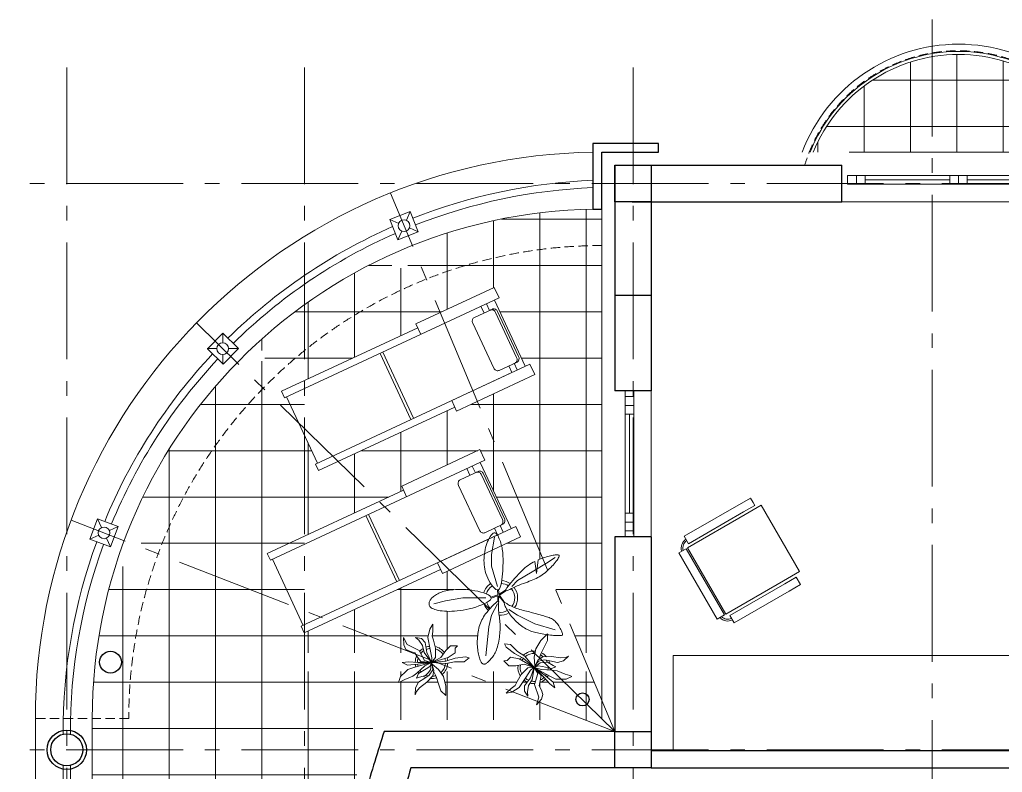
# Model space of a CAD drawing. Header units: millimetres. Extents: x -133165 to 20117, y 15722 to 63536.
# Drawn here: x -89566 to -82833, y 32415 to 37573 of the extents above; entities that cross this region are included whole.
import ezdxf

# ---------------------------------------------------------------- set-up
doc = ezdxf.new("R2010")
doc.units = ezdxf.units.MM
for name, pattern in [('GOST2.303 5', [24, 20, -1.5, 1, -1.5]), ('GOST2.303 6', [12, 8, -1.5, 1, -1.5]), ('HIDDEN', [9.525, 6.35, -3.175])]:
    doc.linetypes.add(name, pattern=pattern)
doc.layers.get('0').update_dxf_attribs({"lineweight": 15})
for name, color, linetype, lineweight in [('axis', 7, 'GOST2.303 5', 9), ('columns', 170, 'Continuous', 30), ('Furniture', 28, 'Continuous', 9), ('hatch', 8, 'Continuous', 5), ('v', 140, 'Continuous', 20), ('wall', 5, 'Continuous', 60)]:
    doc.layers.add(name, color=color, linetype=linetype, lineweight=lineweight)
for name, color, linetype in [('cornice', 251, 'Continuous'), ('hidden', 9, 'HIDDEN'), ('windows', 8, 'Continuous')]:
    doc.layers.add(name, color=color, linetype=linetype)
doc.styles.add('ATTR', font='romans.shx', dxfattribs={"width": 0.8, "height": 0.470416})
pattern_1 = [(0, (161012.64, 171779.28), (0, 317.5), []), (90, (161012.64, 171779.28), (-317.5, 2e-14), [])]

# ---------------------------------------------------------------- blocks, each defined once
blk = doc.blocks.new('okna-150')
at = {"layer": 'v', "ltscale": 100}
for p, q in [((-10, 60), (1510, 60)), ((-10, 0), (-10, 60)), ((-10, 0), (1510, 0)), ((50, 0), (50, 60)), ((110, 0), (110, 60)), ((110, 30), (690, 30)), ((690, 0), (690, 60)), ((750, 0), (750, 60)), ((810, 0), (810, 60)), ((810, 30), (1390, 30)), ((1390, 0), (1390, 60)), ((1450, 0), (1450, 60)), ((1510, 0), (1510, 60))]:
    blk.add_line(p, q, dxfattribs=at)
blk = doc.blocks.new('karniz-450mm')
at = {"layer": 'cornice', "ltscale": 50}
for p, q in [((0, 390), (-60, 390)), ((-60, 390), (-60, -60)), ((0, 0), (0, 390)), ((390, 0), (0, 0)), ((390, -60), (390, 0)), ((-60, -60), (390, -60))]:
    blk.add_line(p, q, dxfattribs=at)
blk = doc.blocks.new('Plant 2')
for p, q in [((-0.98, 9.39), (-1.42, 6.75)), ((-1.42, 6.75), (-1.42, 4.99)), ((8.26, 6.31), (6.94, 5.43)), ((-1.42, 4.99), (-0.54, 1.91)), ((6.94, 5.43), (4.74, 4.11)), ((4.74, 4.11), (2.54, 2.79)), ((2.54, 2.79), (1.66, 1.91)), ((-8.46, -0.29), (-5.82, 0.15)), ((-5.82, 0.15), (-2.3, 0.15)), ((-1.52, 0.24), (-0.49, 0.61)), ((-1.49, 0.11), (-0.47, 0.45)), ((-0.49, 0.59), (-0.51, 1.38)), ((-0.47, 0.45), (-0.49, -0.34)), ((-0.28, 0.69), (-0.38, 1.4)), ((-0.38, -0.36), (-0.34, 0.47)), ((-0.34, 0.47), (0.48, -0.55)), ((0.71, 1.31), (-0.28, 0.71)), ((-0.21, 0.55), (0.75, 1.23)), ((0.56, -0.53), (-0.21, 0.57)), ((-10.22, -0.73), (-8.46, -0.29)), ((-0.54, -0.73), (-1.42, -2.49)), ((-1.42, -2.49), (-1.86, -4.25)), ((1.22, -1.61), (2.54, -2.49)), ((2.54, -2.49), (5.18, -3.81)), ((-1.86, -4.25), (-2.3, -8.65)), ((5.18, -3.81), (8.26, -4.69))]:
    blk.add_line(p, q)
for points in [[(-2, 3.16), (-2.16, 3.51), (-2.28, 3.86), (-2.38, 4.21), (-2.46, 4.54), (-2.52, 4.88), (-2.56, 5.21), (-2.58, 5.54), (-2.59, 5.87), (-2.58, 6.2), (-2.56, 6.53), (-2.53, 6.86), (-2.48, 7.18), (-2.42, 7.51), (-2.34, 7.82), (-2.25, 8.13), (-2.15, 8.44), (-2.03, 8.74), (-1.91, 9.02), (-1.77, 9.29), (-1.63, 9.52), (-1.48, 9.72), (-1.34, 9.88), (-1.19, 10), (-1.05, 10.05), (-0.92, 10.05), (-0.79, 9.99), (-0.67, 9.89), (-0.56, 9.75), (-0.45, 9.58), (-0.35, 9.38), (-0.26, 9.17), (-0.17, 8.95), (-0.09, 8.73), (-0.02, 8.51), (0.05, 8.29), (0.1, 8.05), (0.16, 7.82), (0.2, 7.57), (0.24, 7.32), (0.27, 7.05), (0.29, 6.76), (0.31, 6.47), (0.32, 6.15), (0.32, 5.82), (0.32, 5.46), (0.31, 5.09), (0.29, 4.69), (0.27, 4.26), (0.24, 3.81), (0.2, 3.35), (0.14, 2.9), (0.08, 2.47), (-0.01, 2.09), (-0.11, 1.77), (-0.24, 1.54), (-0.39, 1.4), (-0.57, 1.37), (-0.77, 1.45), (-0.98, 1.61), (-1.2, 1.84), (-1.42, 2.13), (-1.63, 2.45), (-1.83, 2.8), (-2, 3.16)], [(2.4, 3.45), (2.66, 3.75), (2.92, 4.02), (3.17, 4.27), (3.41, 4.51), (3.65, 4.73), (3.89, 4.93), (4.13, 5.11), (4.38, 5.29), (4.63, 5.44), (4.88, 5.59), (5.14, 5.72), (5.4, 3.85), (5.66, 5.96), (5.92, 6.06), (6.18, 6.15), (6.43, 6.24), (6.67, 6.32), (6.91, 6.39), (7.14, 6.46), (7.35, 6.52), (7.56, 6.57), (7.76, 6.61), (7.94, 6.65), (8.12, 6.68), (8.27, 6.7), (8.42, 6.72), (8.54, 6.72), (8.65, 6.72), (8.73, 6.7), (8.8, 6.66), (8.84, 6.61), (8.85, 6.53), (8.84, 6.44), (8.8, 6.33), (8.73, 6.2), (8.65, 6.06), (8.54, 5.9), (8.42, 5.73), (8.27, 5.55), (8.12, 5.36), (7.94, 5.16), (7.76, 4.96), (7.57, 4.76), (7.36, 4.56), (7.15, 4.37), (6.94, 4.17), (6.72, 3.99), (6.5, 3.82), (6.28, 3.66), (6.06, 3.52), (5.83, 3.38), (5.6, 3.25), (5.37, 3.13), (5.12, 3.02), (4.86, 2.9), (4.6, 2.79), (4.31, 2.68), (4.02, 2.57), (3.72, 2.46), (3.41, 2.34), (3.1, 2.23), (2.79, 2.1), (2.48, 1.97), (2.18, 1.84), (1.88, 1.7), (1.6, 1.56), (1.34, 1.44), (1.11, 1.34), (0.93, 1.26), (0.79, 1.23), (0.72, 1.25), (0.71, 1.33), (0.77, 1.47), (0.9, 1.67), (1.08, 1.92), (1.3, 2.2), (1.56, 2.5), (1.83, 2.82), (2.12, 3.14), (2.4, 3.45)], [(-3.98, 1.25), (-4.45, 1.33), (-4.9, 1.38), (-5.34, 1.42), (-5.77, 1.44), (-6.18, 1.44), (-6.57, 1.44), (-6.94, 1.42), (-7.28, 1.4), (-7.6, 1.37), (-7.89, 1.33), (-8.16, 1.29), (-8.41, 1.23), (-8.64, 1.18), (-8.86, 1.11), (-9.07, 1.04), (-9.26, 0.96), (-9.45, 0.87), (-9.63, 0.78), (-9.81, 0.69), (-9.97, 0.58), (-10.12, 0.48), (-10.26, 0.37), (-10.39, 0.26), (-10.51, 0.15), (-10.61, 0.04), (-10.7, -0.07), (-10.78, -0.18), (-10.84, -0.29), (-10.89, -0.4), (-10.92, -0.51), (-10.94, -0.62), (-10.95, -0.73), (-10.94, -0.84), (-10.92, -0.95), (-10.88, -1.05), (-10.81, -1.16), (-10.73, -1.26), (-10.61, -1.36), (-10.47, -1.45), (-10.29, -1.53), (-10.08, -1.61), (-9.84, -1.68), (-9.57, -1.75), (-9.27, -1.8), (-8.95, -1.84), (-8.61, -1.87), (-8.25, -1.89), (-7.87, -1.9), (-7.48, -1.89), (-7.07, -1.87), (-6.65, -1.83), (-6.22, -1.78), (-5.77, -1.71), (-5.31, -1.62), (-4.84, -1.51), (-4.35, -1.39), (-3.85, -1.24), (-3.36, -1.08), (-2.89, -0.9), (-2.45, -0.71), (-2.08, -0.51), (-1.78, -0.31), (-1.58, -0.12), (-1.49, 0.08), (-1.53, 0.27), (-1.67, 0.45), (-1.92, 0.62), (-2.24, 0.78), (-2.63, 0.92), (-3.06, 1.05), (-3.52, 1.16), (-3.98, 1.25)], [(-1.78, -1.61), (-1.97, -1.83), (-2.15, -2.05), (-2.33, -2.27), (-2.49, -2.5), (-2.64, -2.72), (-2.78, -2.96), (-2.91, -3.2), (-3.03, -3.44), (-3.13, -3.69), (-3.22, -3.95), (-3.3, -4.21), (-3.37, -4.48), (-3.43, -4.75), (-3.47, -5.02), (-3.51, -5.29), (-3.54, -5.57), (-3.57, -5.84), (-3.59, -6.12), (-3.6, -6.39), (-3.6, -6.66), (-3.6, -6.92), (-3.59, -7.19), (-3.57, -7.44), (-3.54, -7.69), (-3.51, -7.94), (-3.48, -8.17), (-3.43, -8.4), (-3.39, -8.61), (-3.34, -8.81), (-3.29, -8.99), (-3.23, -9.16), (-3.18, -9.31), (-3.12, -9.43), (-3.07, -9.54), (-3.01, -9.63), (-2.96, -9.71), (-2.9, -9.77), (-2.85, -9.82), (-2.79, -9.86), (-2.74, -9.89), (-2.68, -9.92), (-2.63, -9.93), (-2.57, -9.94), (-2.51, -9.94), (-2.44, -9.93), (-2.38, -9.9), (-2.3, -9.87), (-2.22, -9.82), (-2.14, -9.76), (-2.05, -9.68), (-1.95, -9.6), (-1.85, -9.5), (-1.74, -9.39), (-1.64, -9.27), (-1.53, -9.15), (-1.42, -9.01), (-1.31, -8.87), (-1.2, -8.72), (-1.09, -8.56), (-0.99, -8.39), (-0.89, -8.2), (-0.79, -8), (-0.7, -7.78), (-0.61, -7.55), (-0.53, -7.29), (-0.46, -7.02), (-0.39, -6.73), (-0.34, -6.44), (-0.28, -6.14), (-0.24, -5.85), (-0.2, -5.55), (-0.17, -5.27), (-0.15, -5), (-0.13, -4.75), (-0.12, -4.5), (-0.12, -4.26), (-0.12, -4.02), (-0.13, -3.78), (-0.15, -3.54), (-0.17, -3.29), (-0.2, -3.04), (-0.24, -2.79), (-0.27, -2.53), (-0.31, -2.28), (-0.34, -2.02), (-0.37, -1.78), (-0.38, -1.54), (-0.39, -1.31), (-0.39, -1.1), (-0.37, -0.91), (-0.36, -0.73), (-0.35, -0.59), (-0.34, -0.47), (-0.36, -0.4), (-0.4, -0.36), (-0.46, -0.36), (-0.56, -0.41), (-0.69, -0.5), (-0.84, -0.63), (-1.01, -0.79), (-1.2, -0.97), (-1.39, -1.17), (-1.59, -1.39), (-1.78, -1.61)], [(0.93, -1.68), (1.05, -1.88), (1.18, -2.08), (1.32, -2.28), (1.47, -2.49), (1.63, -2.69), (1.81, -2.9), (1.99, -3.1), (2.18, -3.29), (2.37, -3.48), (2.57, -3.66), (2.78, -3.84), (2.98, -4), (3.19, -4.15), (3.39, -4.29), (3.59, -4.42), (3.79, -4.54), (3.98, -4.64), (4.16, -4.73), (4.35, -4.82), (4.53, -4.89), (4.72, -4.95), (4.91, -5.01), (5.12, -5.07), (5.33, -5.13), (5.56, -5.18), (5.79, -5.24), (6.04, -5.29), (6.29, -5.34), (6.55, -5.38), (6.8, -5.43), (7.06, -5.46), (7.31, -5.49), (7.55, -5.52), (7.79, -5.54), (8.01, -5.55), (8.23, -5.56), (8.42, -5.56), (8.61, -5.57), (8.77, -5.57), (8.92, -5.57), (9.05, -5.57), (9.16, -5.56), (9.24, -5.55), (9.31, -5.53), (9.35, -5.5), (9.38, -5.44), (9.38, -5.37), (9.36, -5.27), (9.32, -5.15), (9.27, -5.01), (9.2, -4.84), (9.11, -4.67), (9.02, -4.49), (8.92, -4.3), (8.81, -4.12), (8.7, -3.95), (8.59, -3.8), (8.48, -3.65), (8.36, -3.52), (8.24, -3.39), (8.12, -3.28), (7.98, -3.18), (7.83, -3.09), (7.68, -3), (7.5, -2.92), (7.32, -2.85), (7.13, -2.78), (6.93, -2.72), (6.73, -2.66), (6.53, -2.6), (6.33, -2.54), (6.14, -2.49), (5.95, -2.43), (5.76, -2.38), (5.58, -2.32), (5.39, -2.27), (5.21, -2.21), (5.01, -2.16), (4.81, -2.1), (4.6, -2.05), (4.37, -1.99), (4.13, -1.94), (3.89, -1.88), (3.63, -1.82), (3.38, -1.75), (3.12, -1.69), (2.87, -1.61), (2.62, -1.53), (2.37, -1.45), (2.14, -1.36), (1.91, -1.26), (1.7, -1.17), (1.5, -1.07), (1.32, -0.98), (1.15, -0.89), (1, -0.8), (0.87, -0.72), (0.77, -0.65), (0.68, -0.6), (0.61, -0.55), (0.55, -0.53), (0.52, -0.52), (0.5, -0.54), (0.49, -0.58), (0.5, -0.65), (0.52, -0.74), (0.55, -0.86), (0.6, -0.99), (0.66, -1.15), (0.74, -1.31), (0.83, -1.49), (0.93, -1.68)]]:
    blk.add_lwpolyline(points, close=True)
for radius, start, end in [(2.64, 123.8022, 163.3846), (2.2, 123.3061, 164.633), (2.2, 56.1561, 85.8565), (2.64, 55.4621, 85.1348), (2.2, 323.0276, 39.4037), (2.64, 325.816, 37.097), (2.64, 200.5744, 226.3792), (2.2, 199.7262, 226.28), (2.2, 263.9554, 299.0217), (2.64, 266.0481, 299.6067)]:
    blk.add_arc((-0.1, 0.15), radius, start, end)
at = {"style": 'ATTR', "width": 0.8, "flags": 9}
blk.add_attdef('ESTCODE', (0, 0), '', height=0.00407, dxfattribs=at)
blk = doc.blocks.new('A$C3C3D1A6A')
at = {"layer": 'Furniture'}
for p, q in [((-1.19, 22.85), (-2.53, 16.93)), ((0.91, 26.06), (-1.19, 22.85)), ((0.46, 17.89), (0.91, 21.25)), ((0.91, 21.25), (0.91, 26.06)), ((-19.28, 17.09), (-18.98, 11.96)), ((-16.74, 12.12), (-19.28, 17.09)), ((-10.91, 16.93), (-8.67, 15.17)), ((-6.87, 16.29), (-10.91, 16.93)), ((-8.67, 15.17), (-6.12, 11.48)), ((-4.33, 13.56), (-6.87, 16.29)), ((-3.28, 6.83), (-4.33, 13.56)), ((-2.53, 16.93), (-0.89, 8.91)), ((1.35, 15.17), (0.46, 17.89)), ((2.85, 9.72), (1.35, 15.17)), ((-18.98, 11.96), (-17.49, 8.91)), ((-17.49, 8.91), (-14.5, 7.47)), ((-8.52, 8.11), (-16.74, 12.12)), ((-14.5, 7.47), (-11.36, 6.51)), ((-4.78, 1.22), (-8.52, 8.11)), ((-6.12, 11.48), (-5.08, 6.83)), ((-5.08, 6.83), (0, 0)), ((0, 0), (-3.28, 6.83)), ((-0.89, 8.91), (0.31, 3.15)), ((2.85, 3.31), (2.85, 9.72)), ((6.5, 3.25), (9.75, 8.13)), ((9.75, 8.13), (13, 11.38)), ((13, 11.38), (17.88, 11.38)), ((17.88, 11.38), (16.26, 9.75)), ((16.26, 9.75), (16.26, 6.5)), ((-20.03, -0.06), (-15.54, 0.42)), ((-15.54, 0.42), (-9.41, -0.06)), ((0, 0), (-11.38, -3.25)), ((-11.36, 6.51), (-9.56, 3.63)), ((-9.56, 3.63), (-7.32, 0.58)), ((-9.41, -0.06), (0, 0)), ((0, 0), (-9.26, -1.34)), ((-7.32, 0.58), (0, 0)), ((0, 0), (-4.78, 1.22)), ((-4.63, -2.46), (0, 0)), ((0, 0), (-1.19, -2.78)), ((-0.74, -5.02), (0, 0)), ((0, 0), (2.85, 3.31)), ((11.38, 3.25), (0, 0)), ((0, 0), (6.5, 3.25)), ((0.31, 3.15), (0, 0)), ((0, 0), (9.73, 0.74)), ((10.03, -0.86), (0, 0)), ((0, 0), (1.65, -5.67)), ((9.73, 0.74), (16.31, 2.83)), ((15.86, 0.42), (10.03, -0.86)), ((16.26, 6.5), (11.38, 3.25)), ((22.44, 0.42), (15.86, 0.42)), ((16.31, 2.83), (23.34, 3.79)), ((25.88, 2.99), (22.44, 0.42)), ((23.34, 3.79), (25.88, 2.99)), ((-17.88, -6.5), (-21.13, -9.75)), ((-16.44, -1.98), (-20.03, -0.06)), ((-16.26, -4.88), (-17.88, -6.5)), ((-9.26, -1.34), (-16.44, -1.98)), ((-11.38, -3.25), (-16.26, -4.88)), ((-10.16, -7.43), (-4.63, -2.46)), ((-3.58, -4.54), (-8.97, -7.75)), ((-1.19, -2.78), (-3.58, -4.54)), ((-2.39, -7.11), (-0.74, -5.02)), ((-1.49, -8.71), (0.91, -5.18)), ((0.46, -1.18), (4.88, -4.88)), ((0.91, -5.18), (0.46, -1.18)), ((1.65, -5.67), (0.91, -9.35)), ((3.25, -9.75), (1.63, -6.5)), ((4.88, -4.88), (8.13, -9.75)), ((-21.13, -9.75), (-22.72, -13.84)), ((-22.72, -13.84), (-21.38, -13.36)), ((-21.38, -13.36), (-18.24, -11.75)), ((-18.24, -11.75), (-12.7, -9.51)), ((-12.7, -9.51), (-10.16, -7.43)), ((-8.97, -7.75), (-10.31, -10.79)), ((-10.31, -10.79), (-8.22, -10.15)), ((-8.97, -13.68), (-4.48, -10.79)), ((-8.22, -10.15), (-4.03, -9.03)), ((-4.48, -10.79), (-1.49, -8.71)), ((-4.03, -9.03), (-2.39, -7.11)), ((0.91, -9.35), (-3.28, -13.68)), ((4.88, -14.63), (3.25, -9.75)), ((8.13, -9.75), (9.75, -16.26)), ((-11.21, -22.17), (-11.06, -17.36)), ((-10.31, -19.92), (-11.21, -22.17)), ((-11.06, -17.36), (-8.97, -13.68)), ((-8.22, -17.36), (-10.31, -19.92)), ((-3.28, -13.68), (-8.22, -17.36)), ((6.5, -19.51), (4.88, -14.63)), ((9.75, -22.76), (6.5, -19.51)), ((9.75, -16.26), (9.75, -22.76))]:
    blk.add_line(p, q, dxfattribs=at)
for radius, start, end in [(11.14, 120.74429, 137.42553), (9.6, 123.7563, 140.60151), (11.14, 96.85879, 110.19403), (9.6, 96.09924, 112.03995), (11.14, 37.41952, 76.83446), (9.6, 34.25251, 72.75338), (11.14, 155.72768, 179.60322), (9.6, 161.66227, 180.25933), (9.6, 4.36742, 15.9454), (11.14, 6.0328, 15.9454), (11.14, 187.72077, 195.9454), (9.6, 188.14102, 195.9454), (11.14, 215.42099, 221.48221), (9.6, 214.37563, 223.22506), (9.6, 311.78571, 355.11671), (11.14, 310.66353, 356.82957), (11.14, 238.58167, 249.26775), (9.6, 246.45405, 255.81253), (11.14, 265.88332, 288.43495), (9.6, 274.07872, 287.85795)]:
    blk.add_arc((0, 0), radius, start, end, dxfattribs=at)
blk = doc.blocks.new('тренажер')
at = {"linetype": 'Continuous'}
for p, q in [((27146.7, -26182.9), (27146.7, -26232.9)), ((28768, -26152.9), (28176.7, -26152.9)), ((28176.7, -26152.9), (28176.7, -26232.9)), ((28768, -26152.9), (28768, -26232.9)), ((27146.7, -26232.9), (28631.2, -26232.9)), ((27162.2, -26232.9), (27162.2, -26732.9)), ((28768, -26232.9), (28176.7, -26232.9)), ((28631.2, -26232.9), (28631.2, -26282.9)), ((28672.7, -26232.9), (28672.7, -26282.9)), ((28732.7, -26232.9), (28732.7, -26732.9)), ((28532.1, -26307.7), (28531.7, -26312.9)), ((28531.7, -26312.9), (28531.7, -26652.9)), ((28533.3, -26302.6), (28532.1, -26307.7)), ((28535.2, -26297.9), (28533.3, -26302.6)), ((28537.8, -26293.6), (28535.2, -26297.9)), ((28541, -26289.9), (28537.8, -26293.6)), ((28544.7, -26286.9), (28541, -26289.9)), ((28548.8, -26284.7), (28544.7, -26286.9)), ((28553.2, -26283.3), (28548.8, -26284.7)), ((28557.7, -26282.9), (28553.2, -26283.3)), ((28693.9, -26282.9), (28557.7, -26282.9)), ((28683.4, -26283.3), (28678.9, -26282.9)), ((28687.8, -26284.7), (28683.4, -26283.3)), ((28691.9, -26286.9), (28687.8, -26284.7)), ((28695.6, -26289.9), (28691.9, -26286.9)), ((28698.4, -26283.3), (28693.9, -26282.9)), ((28698.8, -26293.6), (28695.6, -26289.9)), ((28702.8, -26284.7), (28698.4, -26283.3)), ((28701.4, -26297.9), (28698.8, -26293.6)), ((28703.3, -26302.6), (28701.4, -26297.9)), ((28706.9, -26286.9), (28702.8, -26284.7)), ((28704.5, -26307.7), (28703.3, -26302.6)), ((28704.9, -26312.9), (28704.5, -26307.7)), ((28704.9, -26652.9), (28704.9, -26312.9)), ((28710.6, -26289.9), (28706.9, -26286.9)), ((28713.8, -26293.6), (28710.6, -26289.9)), ((28716.4, -26297.9), (28713.8, -26293.6)), ((28718.3, -26302.6), (28716.4, -26297.9)), ((28719.5, -26307.7), (28718.3, -26302.6)), ((28719.9, -26312.9), (28719.5, -26307.7)), ((28719.9, -26652.9), (28719.9, -26312.9)), ((28531.7, -26652.9), (28532.1, -26658.1)), ((28532.1, -26658.1), (28533.3, -26663.2)), ((28703.3, -26663.2), (28704.5, -26658.1)), ((28704.5, -26658.1), (28704.9, -26652.9)), ((28718.3, -26663.2), (28719.5, -26658.1)), ((28719.5, -26658.1), (28719.9, -26652.9)), ((28533.3, -26663.2), (28535.2, -26667.9)), ((28535.2, -26667.9), (28537.8, -26672.2)), ((28537.8, -26672.2), (28541, -26675.9)), ((28541, -26675.9), (28544.7, -26678.9)), ((28544.7, -26678.9), (28548.8, -26681.1)), ((28548.8, -26681.1), (28553.2, -26682.4)), ((28553.2, -26682.4), (28557.7, -26682.9)), ((28557.7, -26682.9), (28693.9, -26682.9)), ((28631.2, -26682.9), (28631.2, -26732.9)), ((28672.7, -26682.9), (28672.7, -26732.9)), ((28678.9, -26682.9), (28683.4, -26682.4)), ((28683.4, -26682.4), (28687.8, -26681.1)), ((28687.8, -26681.1), (28691.9, -26678.9)), ((28691.9, -26678.9), (28695.6, -26675.9)), ((28693.9, -26682.9), (28698.4, -26682.4)), ((28695.6, -26675.9), (28698.8, -26672.2)), ((28698.4, -26682.4), (28702.8, -26681.1)), ((28698.8, -26672.2), (28701.4, -26667.9)), ((28701.4, -26667.9), (28703.3, -26663.2)), ((28702.8, -26681.1), (28706.9, -26678.9)), ((28706.9, -26678.9), (28710.6, -26675.9)), ((28710.6, -26675.9), (28713.8, -26672.2)), ((28713.8, -26672.2), (28716.4, -26667.9)), ((28716.4, -26667.9), (28718.3, -26663.2)), ((28768, -26732.9), (27146.7, -26732.9)), ((27146.7, -26732.9), (27146.7, -26782.9)), ((28176.7, -26782.9), (27146.7, -26782.9)), ((28176.7, -26812.9), (28176.7, -26732.9)), ((28768, -26812.9), (28768, -26732.9)), ((28768, -26812.9), (28176.7, -26812.9))]:
    blk.add_line(p, q, dxfattribs=at)
at = {"ltscale": 100}
for p, q in [((27146.7, -26182.9), (28176.7, -26182.9)), ((27869, -26232.9), (27869, -26732.9)), ((27889, -26232.9), (27889, -26732.9))]:
    blk.add_line(p, q, dxfattribs=at)

msp = doc.modelspace()

# ---------------------------------------------------------------- hatches: boundary and pattern name
at = {"layer": 'hatch', "lineweight": 0, "ltscale": 100}
h = msp.add_hatch(dxfattribs=at)
h.set_pattern_fill('NET', color=256, scale=100, style=0)
h.set_pattern_definition(pattern_1)
h.paths.add_polyline_path([(-82383, 36665.1), (-82137.2, 36665.1, 0.351699), (-83313, 37319.9), (-83313, 36665.1)])
h.paths.add_polyline_path([(-83313, 37319.9, 0.259683), (-84128.8, 36665.1), (-83883, 36665.1), (-83313, 36665.1)])
h.paths.add_polyline_path([(-79663, 37298, 0.234411), (-80378.8, 36665.1), (-80133, 36665.1), (-79663, 36665.1)])
h.paths.add_polyline_path([(-78633, 36665.1), (-78387.2, 36665.1, 0.378694), (-79663, 37298), (-79663, 36665.1)])
h = msp.add_hatch(dxfattribs=at)
h.set_pattern_fill('NET', color=256, scale=100, style=0)
h.set_pattern_definition(pattern_1)
h.paths.add_polyline_path([(-85578, 36025.1), (-85578, 36275.1, 0.083207), (-86715.7, 36084.4), (-86835.3, 36040.7), (-86874.8, 36024), (-86779.1, 35794.2, -0.095226)])
h.paths.add_polyline_path([(-85845.5, 36100.1, -1), (-85720.5, 36100.1, -1)], flags=16)
h = msp.add_hatch(dxfattribs=at)
h.set_pattern_fill('NET', color=256, scale=100, style=0)
h.set_pattern_definition(pattern_1)
h.paths.add_polyline_path([(-86430.1, 34956.6), (-85982.9, 33883.1), (-85978.7, 33884.5), (-85967.7, 33888.1), (-85957.1, 33891.4), (-85946.8, 33894.3), (-85937, 33896.9), (-85927.7, 33899.2), (-85918.8, 33901.3), (-85910.5, 33903), (-85902.8, 33904.3), (-85895.7, 33905.4), (-85889.3, 33906.1), (-85883.6, 33906.3), (-85878.8, 33906), (-85875, 33905.1), (-85872.1, 33903.4), (-85870.4, 33901), (-85869.8, 33897.7), (-85870.4, 33893.6), (-85872.1, 33888.6), (-85875, 33882.8), (-85878.8, 33876.3), (-85883.6, 33869.2), (-85889.3, 33861.6), (-85895.7, 33853.4), (-85902.8, 33844.9), (-85910.5, 33836.2), (-85918.8, 33827.2), (-85927.5, 33818.1), (-85936.6, 33809.1), (-85946, 33800.2), (-85947.7, 33798.7), (-85713, 33235.1), (-85638.7, 33235.1), (-85638.7, 33170.1), (-85578, 33170.1), (-85578, 36025.1, 0.095226), (-86779.1, 35794.2), (-86684.1, 35566.4), (-86314.8, 35738.6), (-86281, 35666.1), (-86313, 35651.2), (-86101.6, 35198), (-86069.7, 35212.9), (-86035.9, 35140.4)])
h.paths.add_polyline_path([(-85676.8, 34075.4), (-85676.8, 34939.7), (-86064.9, 34939.7), (-86064.9, 34075.4)], flags=24)
h = msp.add_hatch(dxfattribs=at)
h.set_pattern_fill('NET', color=256, scale=100, style=0)
h.set_pattern_definition(pattern_1)
h.paths.add_polyline_path([(-86779.1, 35794.2), (-86831.2, 35919.3), (-86999.4, 35851.7), (-87040.5, 35953.9, 0.047571), (-87613, 35620.4), (-87613, 35306.2, -0.074973)])
h = msp.add_hatch(dxfattribs=at)
h.set_pattern_fill('NET', color=256, scale=100, style=0)
h.set_pattern_definition(pattern_1)
h.paths.add_polyline_path([(-86850.7, 35488.7), (-86684.1, 35566.4), (-86779.1, 35794.2, 0.074973), (-87613, 35306.2), (-87613, 35100.1), (-86838, 35461.5)])
h = msp.add_hatch(dxfattribs=at)
h.set_pattern_fill('NET', color=256, scale=100, style=0)
h.set_pattern_definition(pattern_1)
h.paths.add_polyline_path([(-87613, 30880.8), (-87613, 35620.4, 0.030836), (-87946.3, 35348.5), (-87872.5, 35268.7), (-88117.9, 35017.3), (-88194.8, 35094.2, 0.078928), (-88781.6, 34169.7), (-88678.4, 34131.1), (-88801, 33803.3), (-88904.2, 33841.8, 0.077059), (-89068, 32785.1), (-89068, 32745.1), (-89068, 32570.1), (-89068, 32395.1), (-89068, 30682.6), (-89068, 30507.6), (-89068, 30332.6), (-89068, 28620.1), (-89068, 28445.1), (-89068, 28270.1), (-89068, 26557.6), (-89068, 26382.6), (-89068, 26207.6), (-89068, 24495.1), (-89068, 24320.1), (-87613, 24320.1), (-87613, 26008.8, -0.03652), (-87821.7, 28025.2, -0.051617)])
h.paths.add_polyline_path([(-87202.1, 24320.1, -0.0313), (-87613, 26008.8), (-87613, 24320.1)], flags=17)
h = msp.add_hatch(dxfattribs=at)
h.set_pattern_fill('NET', color=256, scale=100, style=0)
h.set_pattern_definition(pattern_1)
h.paths.add_polyline_path([(-86412.1, 34626.6), (-86378.3, 34554.1), (-86410.2, 34539.2), (-86198.9, 34086), (-86167, 34100.9), (-86133.2, 34028.4), (-86263.6, 33967.6), (-86261, 33955.5), (-86259, 33944.5), (-86257.3, 33932.9), (-86255.9, 33920.8), (-86254.8, 33908.2), (-86254, 33894.8), (-86253.6, 33880.6), (-86253.4, 33865.6), (-86253.6, 33849.6), (-86254, 33832.7), (-86254.8, 33814.6), (-86255.9, 33795.4), (-86257.3, 33775.2), (-86259.1, 33754.5), (-86261.5, 33734.1), (-86262.3, 33729, -0.131291), (-86204.6, 33708.2), (-86197.8, 33716.4), (-86185.5, 33730.7), (-86172.8, 33745.2), (-86160.2, 33759.1), (-86148.1, 33772.3), (-86136.5, 33784.6), (-86125.3, 33796), (-86114.4, 33806.6), (-86103.6, 33816.4), (-86092.9, 33825.5), (-86082.1, 33833.9), (-86071.1, 33841.6), (-86059.8, 33848.8), (-86048.3, 33855.3), (-86036.6, 33861.3), (-86028.7, 33804.4), (-86020.9, 33809.1), (-86013.1, 33871.8), (-86001.5, 33876.5), (-85990, 33880.7), (-85982.9, 33883.1), (-86430.1, 34956.6), (-86571.7, 34890.6), (-86584.4, 34917.7), (-87382.7, 34545.5), (-87102.3, 34271.6), (-86935.3, 34349.5), (-86948, 34376.7)])
h.paths.add_polyline_path([(-85676.8, 34075.4), (-85676.8, 34939.7), (-86064.9, 34939.7), (-86064.9, 34075.4)], flags=24)
h = msp.add_hatch(dxfattribs=at)
h.set_pattern_fill('NET', color=256, scale=100, style=0)
h.set_pattern_definition(pattern_1)
h.paths.add_polyline_path([(-87382.7, 34545.5), (-87517.9, 34482.5), (-87539, 34527.8), (-87525, 34534.3), (-87613, 34723.1), (-87613, 34033.5), (-87102.3, 34271.6)])
h = msp.add_hatch(dxfattribs=at)
h.set_pattern_fill('NET', color=256, scale=100, style=0)
h.set_pattern_definition(pattern_1)
h.paths.add_polyline_path([(-86386.9, 33481.1), (-86380, 33491.4), (-86372.7, 33501.6), (-86364.9, 33511.6), (-86356.8, 33521.5), (-86354.2, 33524.5, -0.114801), (-86383.8, 33569.5), (-86397.8, 33563.4), (-86419.1, 33555.4), (-86441.3, 33548), (-86463.8, 33541.3), (-86485.7, 33535.6), (-86507.1, 33530.8), (-86527.8, 33526.8), (-86547.9, 33523.6), (-86567.4, 33521.2), (-86586.3, 33519.5), (-86604.5, 33518.6), (-86622.2, 33518.2), (-86639.2, 33518.6), (-86655.4, 33519.4), (-86670.8, 33520.9), (-86685.3, 33522.8), (-86698.6, 33525.2), (-86710.8, 33528), (-86721.7, 33531.2), (-86731.1, 33534.7), (-86739, 33538.6), (-86745.5, 33542.7), (-86753.1, 33549.2), (-86758.8, 33558.6), (-86760.9, 33568.4), (-86760.3, 33578.5), (-86757.2, 33588.4), (-86751.6, 33598.3), (-86745.6, 33605.7), (-86741, 33610.6), (-86735.7, 33615.6), (-86729.9, 33620.5), (-86723.5, 33625.3), (-86716.6, 33630), (-86709.3, 33634.6), (-86701.5, 33639), (-86693.4, 33643.1), (-86684.9, 33646.9), (-86676, 33650.5), (-86666.8, 33653.8), (-86657, 33656.7), (-86646.5, 33659.3), (-86635.3, 33661.6), (-86623.2, 33663.7), (-86610, 33665.4), (-86595.8, 33666.7), (-86580.3, 33667.8), (-86563.8, 33668.5), (-86546.2, 33668.7), (-86527.7, 33668.4), (-86508.5, 33667.5), (-86488.6, 33665.8), (-86481.1, 33664.9), (-86620.6, 33801.1), (-86669, 33778.5), (-86681.7, 33805.7), (-87437.3, 33453.4), (-86876.1, 33235.1), (-86860.8, 33235.1), (-86888.9, 33243.6), (-86918.8, 33258.1), (-86933.8, 33288.5), (-86936.7, 33339.8), (-86911.3, 33290.1), (-86829.1, 33250), (-86826, 33244.3, -0.072914), (-86800.9, 33264.7), (-86805.2, 33283.7), (-86830.6, 33320.6), (-86853, 33338.2), (-86812.6, 33331.8), (-86787.2, 33304.5), (-86782.4, 33273.5, -0.058252), (-86757.2, 33279.5), (-86769.3, 33338.2), (-86755.8, 33397.5), (-86734.9, 33429.5), (-86734.9, 33381.4), (-86739.4, 33347.8), (-86730.4, 33320.6), (-86718.5, 33277.4, -0.173696), (-86655.4, 33236.6), (-86646.4, 33250.2), (-86613.9, 33282.7), (-86565.1, 33282.7), (-86581.4, 33266.5), (-86581.4, 33235.1), (-86424.3, 33235.1), (-86426.1, 33246.6), (-86427.5, 33257.5), (-86428.6, 33268.8), (-86429.3, 33280.4), (-86429.8, 33292.2), (-86429.9, 33304.2), (-86429.8, 33316.3), (-86429.3, 33328.6), (-86428.6, 33340.9), (-86427.5, 33353.2), (-86426.1, 33365.6), (-86424.3, 33377.9), (-86422.2, 33390.2), (-86419.6, 33402.3), (-86416.6, 33414.3), (-86413.1, 33426.1), (-86409, 33437.7), (-86404.4, 33448.9), (-86399.1, 33459.9), (-86393.3, 33470.7)])
h = msp.add_hatch(dxfattribs=at)
h.set_pattern_fill('NET', color=256, scale=100, style=0)
h.set_pattern_definition(pattern_1)
h.paths.add_polyline_path([(-87437.3, 33453.4), (-87613, 33371.5), (-87613, 33235.1), (-86876.1, 33235.1)])
h = msp.add_hatch(dxfattribs=at)
h.set_pattern_fill('NET', color=256, scale=100, style=0)
h.set_pattern_definition(pattern_1)
edge = h.paths.add_edge_path()
edge.add_line((-85658.8, 33105.1), (-85867.7, 33105.1))
edge.add_line((-85867.7, 33105.1), (-85828.7, 33088.5))
edge.add_line((-85828.7, 33088.5), (-85795.1, 33077.7))
edge.add_line((-85795.1, 33077.7), (-85782.2, 33071.6))
edge.add_line((-85782.2, 33071.6), (-85822.3, 33053.9))
edge.add_line((-85822.3, 33053.9), (-85868.3, 33053.9))
edge.add_line((-85868.3, 33053.9), (-85891.3, 33053.9))
edge.add_line((-85891.3, 33053.9), (-85937.2, 33076.9))
edge.add_line((-85937.2, 33076.9), (-85943.3, 33080.3))
edge.add_ellipse((-86040.7, 33134.4), major_axis=(78.8, 78.8), ratio=1, start_angle=277.72077, end_angle=285.9454, ccw=False)
edge.add_line((-85952.1, 33066.9), (-85910.5, 33032.1))
edge.add_line((-85910.5, 33032.1), (-85898.6, 32993.2))
edge.add_line((-85898.6, 32993.2), (-85933.8, 33021.5))
edge.add_line((-85933.8, 33021.5), (-85962.5, 33055.1))
edge.add_ellipse((-86040.7, 33134.4), major_axis=(78.8, 78.8), ratio=1, start_angle=245.72768, end_angle=269.60322, ccw=False)
edge.add_line((-86001.3, 33030.2), (-86006.4, 33008))
edge.add_line((-86006.4, 33008), (-85991, 32979))
edge.add_line((-85991, 32979), (-85980.1, 32947.7))
edge.add_line((-85980.1, 32947.7), (-85991, 32915.6))
edge.add_line((-85991, 32915.6), (-86025.2, 32877.2))
edge.add_line((-86025.2, 32877.2), (-86008, 32930.3))
edge.add_line((-86008, 32930.3), (-86037.8, 33016.8))
edge.add_line((-86037.8, 33016.8), (-86036, 33023.1))
edge.add_ellipse((-86040.7, 33134.4), major_axis=(78.8, 78.8), ratio=1, start_angle=210.74429, end_angle=227.42553, ccw=False)
edge.add_line((-86068.1, 33026.4), (-86078.6, 33009.9))
edge.add_line((-86078.6, 33009.9), (-86086.6, 32965.9))
edge.add_line((-86086.6, 32965.9), (-86083.3, 32937.6))
edge.add_line((-86083.3, 32937.6), (-86107.3, 32970.6))
edge.add_line((-86107.3, 32970.6), (-86106, 33007.9))
edge.add_line((-86106, 33007.9), (-86087.4, 33033.3))
edge.add_ellipse((-86040.7, 33134.4), major_axis=(-78.8, 78.8), ratio=1, start_angle=96.85879, end_angle=110.19403, ccw=False)
edge.add_line((-86109.5, 33046.8), (-86142.5, 32996.8))
edge.add_line((-86142.5, 32996.8), (-86193.9, 32964.4))
edge.add_line((-86193.9, 32964.4), (-86231.4, 32956.5))
edge.add_line((-86231.4, 32956.5), (-86197.4, 32990.5))
edge.add_line((-86197.4, 32990.5), (-86170.4, 33011.1))
edge.add_line((-86170.4, 33011.1), (-86157.5, 33036.7))
edge.add_line((-86157.5, 33036.7), (-86135.3, 33075.6))
edge.add_ellipse((-86040.7, 33134.4), major_axis=(-78.8, 78.8), ratio=1, start_angle=60.26085, end_angle=76.83446, ccw=False)
edge.add_line((-86148.2, 33105.1), (-86652.6, 33105.1))
edge.add_arc((-86743.9, 33168.9), 111.4, 310.66353, 325.02338, ccw=False)
edge.add_line((-86671.3, 33084.4), (-86662.6, 33071.4))
edge.add_line((-86662.6, 33071.4), (-86646.4, 33006.4))
edge.add_line((-86646.4, 33006.4), (-86646.4, 32941.3))
edge.add_line((-86646.4, 32941.3), (-86678.9, 32973.9))
edge.add_line((-86678.9, 32973.9), (-86695.2, 33022.6))
edge.add_line((-86695.2, 33022.6), (-86708.7, 33063.2))
edge.add_arc((-86743.9, 33168.9), 111.4, 265.88332, 288.43495, ccw=False)
edge.add_line((-86751.9, 33057.8), (-86776.7, 33032.2))
edge.add_line((-86776.7, 33032.2), (-86826.1, 32995.3))
edge.add_line((-86826.1, 32995.3), (-86847, 32969.7))
edge.add_line((-86847, 32969.7), (-86856, 32947.3))
edge.add_line((-86856, 32947.3), (-86854.5, 32995.3))
edge.add_line((-86854.5, 32995.3), (-86833.6, 33032.2))
edge.add_line((-86833.6, 33032.2), (-86788.7, 33061))
edge.add_line((-86788.7, 33061), (-86783.4, 33064.7))
edge.add_arc((-86743.9, 33168.9), 111.4, 238.58167, 249.26775, ccw=False)
edge.add_line((-86802, 33073.9), (-86826.1, 33067.4))
edge.add_line((-86826.1, 33067.4), (-86847, 33061))
edge.add_line((-86847, 33061), (-86833.6, 33091.4))
edge.add_line((-86833.6, 33091.4), (-86827.4, 33095.1))
edge.add_arc((-86743.9, 33168.9), 111.4, 215.42099, 221.48221, ccw=False)
edge.add_line((-86834.7, 33104.4), (-86845.5, 33094.6))
edge.add_line((-86845.5, 33094.6), (-86871, 33073.8))
edge.add_line((-86871, 33073.8), (-86926.3, 33051.4))
edge.add_line((-86926.3, 33051.4), (-86957.7, 33035.4))
edge.add_line((-86957.7, 33035.4), (-86971.1, 33030.5))
edge.add_line((-86971.1, 33030.5), (-86955.2, 33071.4))
edge.add_line((-86955.2, 33071.4), (-86921.6, 33105.1))
edge.add_line((-86921.6, 33105.1), (-87613, 33105.1))
edge.add_line((-87613, 33105.1), (-87613, 32570.1))
edge.add_line((-87613, 32570.1), (-87191.6, 32570.1))
edge.add_arc((-73923.5, 28445.1), 13894.5, 161.84223, 162.72966, ccw=False)
edge.add_line((-87126.1, 32775.1), (-85568, 32775.1))
edge.add_line((-85568, 32775.1), (-85568, 32887.1))
edge.add_line((-85568, 32887.1), (-85658.8, 33105.1))
h = msp.add_hatch(dxfattribs=at)
h.set_pattern_fill('NET', color=256, scale=100, style=0)
h.set_pattern_definition(pattern_1)
h.paths.add_polyline_path([(-86025.2, 32877.2), (-86017.5, 32901), (-86188.7, 32967.6), (-86193.9, 32964.4), (-86231.4, 32956.5), (-86211.4, 32976.5), (-86541.9, 33105.1), (-86652.6, 33105.1, -0.062739), (-86671.3, 33084.4), (-86662.6, 33071.4), (-86646.4, 33006.4), (-86646.4, 32941.3), (-86678.9, 32973.9), (-86695.2, 33022.6), (-86708.7, 33063.2, -0.098719), (-86751.9, 33057.8), (-86776.7, 33032.2), (-86826.1, 32995.3), (-86847, 32969.7), (-86856, 32947.3), (-86854.5, 32995.3), (-86833.6, 33032.2), (-86788.7, 33061), (-86783.4, 33064.7, -0.046661), (-86802, 33073.9), (-86826.1, 33067.4), (-86847, 33061), (-86833.6, 33091.4), (-86827.4, 33095.1, -0.026453), (-86834.7, 33104.4), (-86845.5, 33094.6), (-86871, 33073.8), (-86926.3, 33051.4), (-86957.7, 33035.4), (-86971.1, 33030.5), (-86955.2, 33071.4), (-86921.6, 33105.1), (-87613, 33105.1), (-87613, 32570.1), (-87202, 32570.1, -0.004058), (-87133.3, 32785.1), (-85719.4, 32785.1), (-86007.4, 32897.1)], flags=17)
h = msp.add_hatch(dxfattribs=at)
h.set_pattern_fill('NET', color=256, scale=100, style=0)
h.set_pattern_definition(pattern_1)
h.paths.add_polyline_path([(-87596.2, 30917.6), (-87449.1, 30890.9), (-87140.7, 32215.5), (-87294.6, 32259.4, -0.005829), (-87202, 32570.1), (-89068, 32570.1), (-89068, 32395.1), (-89068, 30682.6), (-89068, 30332.6), (-89068, 28620.1), (-89068, 28445.1), (-87818, 28445.1, -0.006598), (-87813.2, 28811.7), (-87663.7, 28807.7), (-87559.4, 30173.7), (-87707.7, 30192.4, -0.013204)])
h.paths.add_polyline_path([(-88992.7, 31157.6, -1), (-88292.7, 31157.6, -1)], flags=16)
h.paths.add_polyline_path([(-88950.7, 30887.3), (-88334.8, 30887.3), (-88334.8, 31423.4), (-88950.7, 31423.4)], flags=24)

# ---------------------------------------------------------------- linework, layer by layer
at = {"layer": 'axis', "color": 147, "linetype": 'GOST2.303 6', "lineweight": 0, "ltscale": 100}
for p, q in [((-83313, 37573.2), (-83313, 16815.4)), ((-89243, 37246.2), (-89243, 16808.3)), ((-87613, 37246.2), (-87613, 16808.3)), ((-85363, 37246.2), (-85363, 21560.1)), ((-92846.3, 36450.1), (-68638, 36450.1)), ((-85488, 32695.1), (-87025.2, 36385.1)), ((-85488, 32695.1), (-88354.9, 35494.9)), ((-85488, 32695.1), (-89212.3, 34143.9)), ((-92846.3, 32570.1), (-68638, 32570.1))]:
    msp.add_line(p, q, dxfattribs=at)
at = {"layer": 'columns', "lineweight": 25, "ltscale": 100}
msp.add_circle((-89243, 32570.1), 135, dxfattribs=at)
at = {"layer": 'columns', "ltscale": 100}
msp.add_circle((-89243, 32570.1), 110, dxfattribs=at)
at = {"layer": 'Furniture', "ltscale": 100}
for p, q in [((-85012.6, 34032.5), (-84558.2, 34294.8)), ((-84540.5, 34264.1), (-84558.2, 34294.8)), ((-84595.2, 34181.1), (-84989.1, 33953.7)), ((-84983.5, 33982), (-84606.1, 34199.9)), ((-84983.5, 33982), (-85012.6, 34032.5)), ((-85049.6, 33918.7), (-84999.2, 33947.9)), ((-84999.2, 33947.9), (-84736.8, 33493.5)), ((-84989.1, 33953.7), (-84726.7, 33499.3)), ((-85049.6, 33918.7), (-84787.3, 33464.3)), ((-84726.7, 33499.3), (-84332.9, 33726.7)), ((-84699.4, 33490), (-84322, 33707.9)), ((-84670.2, 33439.5), (-84292.9, 33657.4)), ((-84787.3, 33464.3), (-84736.8, 33493.5)), ((-84699.4, 33490), (-84670.2, 33439.5))]:
    msp.add_line(p, q, dxfattribs=at)
for points in [[(-84606.1, 34199.9), (-84529.1, 34244.3), (-84540.5, 34264.1)], [(-84595.2, 34181.1), (-84484.2, 34245.2), (-84221.8, 33790.8), (-84332.9, 33726.7)], [(-84322, 33707.9), (-84245, 33752.3), (-84215.8, 33701.8), (-84292.9, 33657.4)]]:
    msp.add_lwpolyline(points, dxfattribs=at)
msp.add_lwpolyline([(-82688, 32565.1), (-82688, 33215.1), (-85088, 33215.1), (-85088, 32565.1)], close=True, dxfattribs=at)
for centre, radius, start, end in [((-84962.1, 33952.9), 71, 123.16832, 198.46611), ((-84962.1, 33952.9), 59.3, 123.79178, 196.1583), ((-84714, 33523), 71, 221.53389, 296.83168), ((-84714, 33523), 59.3, 223.8417, 296.20822)]:
    msp.add_arc(centre, radius, start, end, dxfattribs=at)
at = {"layer": 'hidden', "linetype": 'HIDDEN', "lineweight": 0, "ltscale": 10}
msp.add_line((-88818, 32785.1), (-89458, 32785.1), dxfattribs=at)
for centre, radius, start, end in [((-83133, 36260.1), 1100, 16.64038, 163.35962), ((-85578, 32785.1), 3240, 90, 180)]:
    msp.add_arc(centre, radius, start, end, dxfattribs=at)
at = {"layer": 'v', "ltscale": 100}
for p, q in [((-85418, 34030.1), (-85418, 35030.1)), ((-85358, 34030.1), (-85358, 35030.1)), ((-85358, 34990.1), (-85418, 34990.1)), ((-85358, 34930.1), (-85418, 34930.1)), ((-85358, 34870.1), (-85418, 34870.1)), ((-85388, 34190.1), (-85388, 34870.1)), ((-85358, 34190.1), (-85418, 34190.1)), ((-85358, 34130.1), (-85418, 34130.1)), ((-85358, 34070.1), (-85418, 34070.1))]:
    msp.add_line(p, q, dxfattribs=at)
at = {"layer": 'wall', "color": 4, "lineweight": 0, "ltscale": 100}
for p, q in [((-82383, 36665.1), (-83883, 36665.1)), ((-88174.4, 35424.7), (-88174.4, 35358.7)), ((-88214.4, 35318.7), (-88280.5, 35318.7)), ((-88068.3, 35318.7), (-88134.4, 35318.7)), ((-88174.4, 35278.7), (-88174.4, 35212.6))]:
    msp.add_line(p, q, dxfattribs=at)
at = {"layer": 'wall', "color": 5, "lineweight": -2, "ltscale": 100}
for p, q in [((-85488, 36575.1), (-83933, 36575.1)), ((-85488, 36575.1), (-85488, 35030.1)), ((-85488, 36575.1), (-85488, 35935.1)), ((-83933, 36325.1), (-83933, 36575.1)), ((-85488, 36325.1), (-85488, 35030.1)), ((-85368, 36325.1), (-83933, 36325.1)), ((-85238, 36325.1), (-85238, 35030.1)), ((-85238, 36325.1), (-85238, 35030.1)), ((-85238, 36325.1), (-85238, 35685.1)), ((-85488, 35685.1), (-85238, 35685.1)), ((-85238, 35030.1), (-85488, 35030.1)), ((-85488, 34030.1), (-85488, 32695.1)), ((-85488, 34030.1), (-85488, 32695.1)), ((-85238, 34030.1), (-85488, 34030.1)), ((-85238, 34030.1), (-85238, 32695.1)), ((-85238, 34030.1), (-85238, 32695.1)), ((-85488, 32695.1), (-87068, 32695.1)), ((-85488, 32695.1), (-87068, 32695.1)), ((-85238, 32565.1), (-82533, 32565.1)), ((-85488, 32445.1), (-86884.8, 32445.1)), ((-85238, 32445.1), (-86813, 32445.1)), ((-85238, 32445.1), (-83308, 32445.1)), ((-85238, 32445.1), (-82533, 32445.1))]:
    msp.add_line(p, q, dxfattribs=at)
at = {"layer": 'wall', "color": 4, "lineweight": 20, "ltscale": 100}
for p, q in [((-86916.3, 36198.1), (-86890.4, 36258.9)), ((-85578, 36275.1), (-85578, 32785.1)), ((-87029.5, 36202.9), (-86968.8, 36177)), ((-86973.6, 36063.8), (-86947.7, 36124.5)), ((-86895.2, 36145.6), (-86834.4, 36119.7)), ((-85238, 35030.1), (-85238, 34030.1)), ((-85578, 34980.1), (-85578, 34080.1)), ((-89031.5, 34152.9), (-89004.1, 34092.8)), ((-88891, 34100.4), (-88951.1, 34073)), ((-89023.9, 34039.8), (-89084, 34012.4)), ((-88970.9, 34020), (-88943.5, 33959.9)), ((-89458, 32785.1), (-89458, 24105.1)), ((-89068, 32785.1), (-89068, 32745.1)), ((-89068, 32785.1), (-89068, 24105.1))]:
    msp.add_line(p, q, dxfattribs=at)
at = {"layer": 'wall', "color": 5, "lineweight": -2, "ltscale": 100}
for points in [[(-85488, 36575.1), (-85238, 36575.1), (-85238, 36325.1), (-85488, 36325.1)], [(-85488, 36575.1), (-85238, 36575.1), (-85238, 36325.1), (-85488, 36325.1)], [(-85488, 32695.1), (-85238, 32695.1), (-85238, 32445.1), (-85488, 32445.1)]]:
    msp.add_lwpolyline(points, close=True, dxfattribs=at)
at = {"layer": 'wall', "color": 4, "lineweight": 20, "ltscale": 100}
for points in [[(-86890.4, 36258.9), (-87029.5, 36202.9), (-86973.6, 36063.8), (-86834.4, 36119.7)], [(-88279.2, 35317.4), (-88174.4, 35424.7), (-88067.1, 35320), (-88171.8, 35212.6)], [(-89084, 34012.4), (-89031.5, 34152.9), (-88891, 34100.4), (-88943.5, 33959.9)]]:
    msp.add_lwpolyline(points, close=True, dxfattribs=at)
for points in [[(-89268, 32677.2), (-89268, 32785.1)], [(-89218, 32785.1), (-89218, 32677.2)], [(-89268, 30614.7), (-89268, 32462.9)], [(-89218, 32462.9), (-89218, 30614.7)]]:
    msp.add_lwpolyline(points, dxfattribs=at)
for centre in [(-86932, 36161.3), (-88174.4, 35318.7), (-88987.5, 34056.4)]:
    msp.add_circle(centre, 40, dxfattribs=at)
at = {"layer": 'wall', "color": 5, "lineweight": -2, "ltscale": 100}
for centre, radius in [((-88943, 33170.1), 75), ((-85709.2, 32914.8), 45)]:
    msp.add_circle(centre, radius, dxfattribs=at)
at = {"layer": 'wall', "color": 4, "lineweight": 0, "ltscale": 100}
for radius, start, end in [(1145, 20.71451, 159.28549), (1095, 21.70717, 158.29283), (1075, 22.13216, 157.86784)]:
    msp.add_arc((-83133, 36260.1), radius, start, end, dxfattribs=at)
at = {"layer": 'wall', "color": 4, "lineweight": 20, "ltscale": 100}
for centre, radius, start, end in [((-85578, 32785.1), 3880, 90.88605, 180), ((-85488, 32695.1), 3780, 92.27424, 111.47419), ((-85488, 32695.1), 3730, 92.30474, 111.46849), ((-85578, 32785.1), 3490, 90.88605, 180), ((-85488, 32695.1), 3780, 113.74816, 134.52721), ((-85488, 32695.1), 3730, 113.77294, 134.51148), ((-85488, 32695.1), 3780, 136.801, 157.61184), ((-85488, 32695.1), 3730, 136.81576, 157.58652), ((-85488, 32695.1), 3780, 159.88583, 180.27085), ((-85488, 32695.1), 3730, 159.891, 180.27478)]:
    msp.add_arc(centre, radius, start, end, dxfattribs=at)
at = {"layer": 'wall', "color": 5, "lineweight": -2, "ltscale": 100}
for radius, start, end in [(13814.5, 162.08244, 163.87167), (13564.5, 162.84919, 163.8699)]:
    msp.add_arc((-73923.5, 28445.1), radius, start, end, dxfattribs=at)
at = {"layer": 'windows', "lineweight": 0, "ltscale": 100}
msp.add_line((-82333, 36325.1), (-83933, 36325.1), dxfattribs=at)

# ---------------------------------------------------------------- block references
at = {"layer": 'cornice', "rotation": 270}
msp.add_blockref('karniz-450mm', (-85578, 36665.1), dxfattribs=at)
at = {"layer": 'Furniture', "ltscale": 100, "xscale": -1, "rotation": 205.000000000093}
for p in [(-101055.8, -720), (-101153.1, -1832)]:
    msp.add_blockref('тренажер', p, dxfattribs=at)
at = {"layer": 'Furniture', "ltscale": 100}
for name, p, xscale, yscale, zscale in [('Plant 2', (-86268, 33603.7), 45, 45, 45), ('A$C3C3D1A6A', (-86743.9, 33168.9), 10, 10, 10)]:
    msp.add_blockref(name, p, dxfattribs=dict(at, xscale=xscale, yscale=yscale, zscale=zscale))
at = {"layer": 'Furniture', "ltscale": 100, "xscale": 9.999999999996543, "yscale": 10, "zscale": 10, "rotation": 135}
msp.add_blockref('A$C3C3D1A6A', (-86040.7, 33134.4), dxfattribs=at)
at = {"layer": 'v', "xscale": -1}
msp.add_blockref('okna-150', (-82383, 36445.1), dxfattribs=at)

doc.saveas('drawing.dxf')
